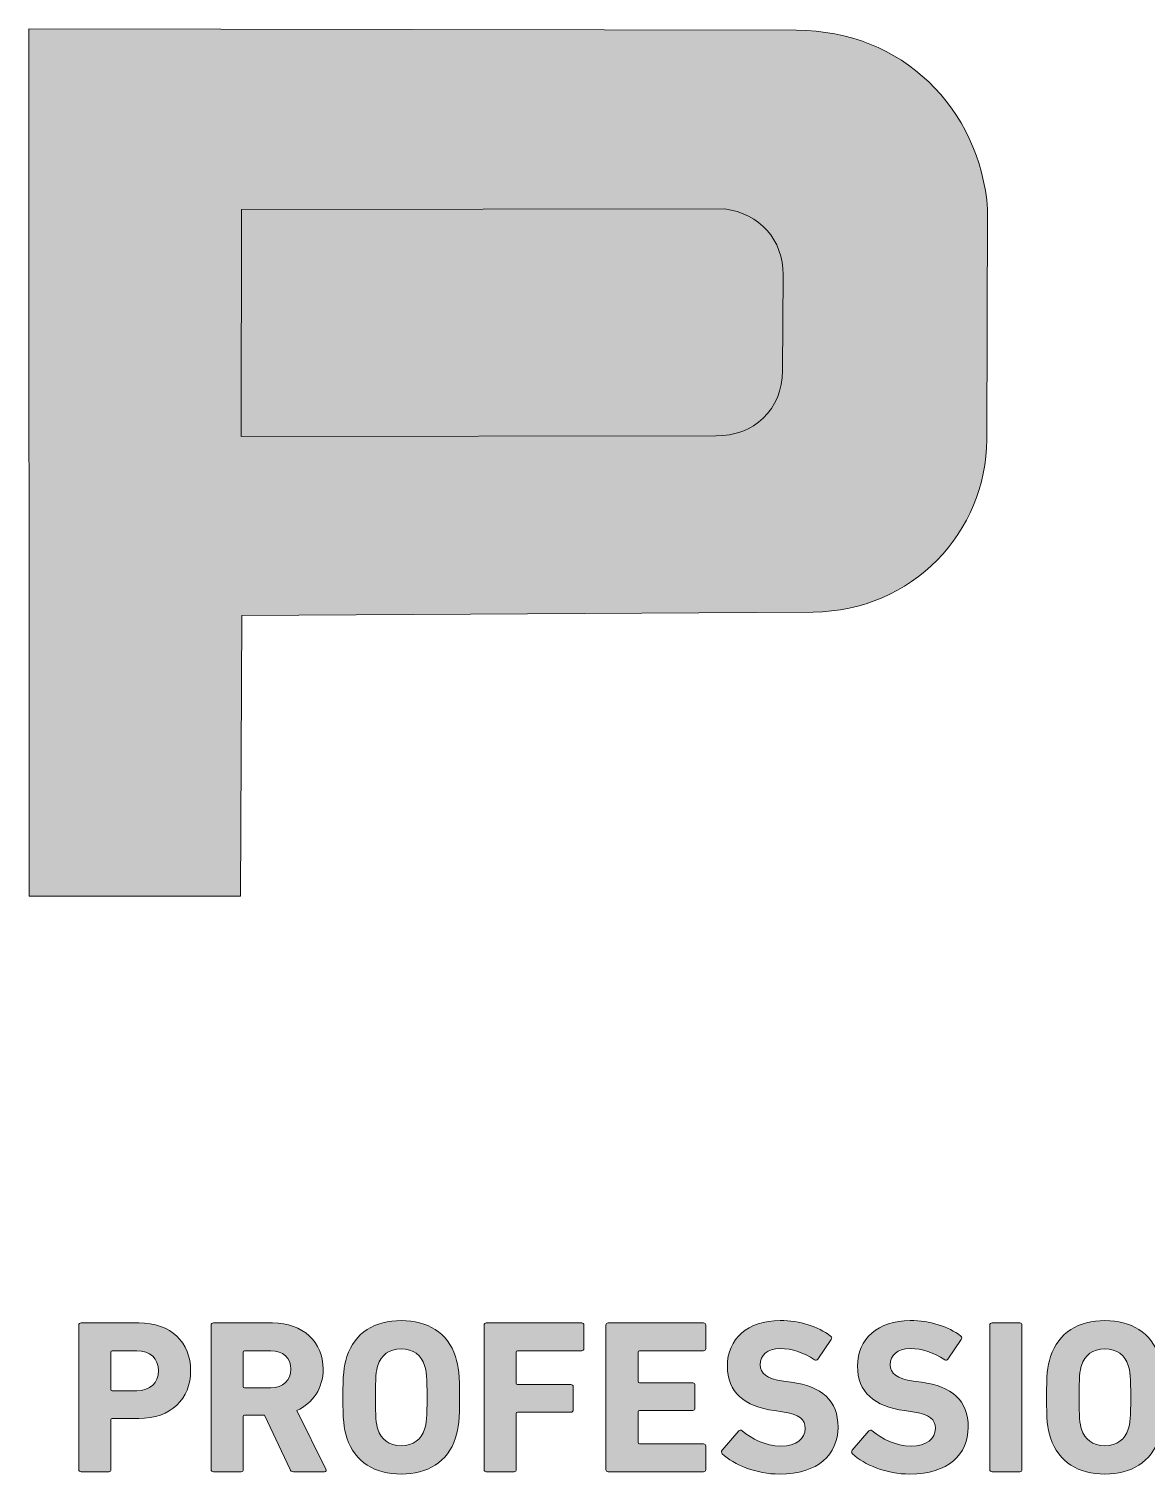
# Model space of a CAD drawing. Header units: millimetres. Extents: x -131 to 438, y 204 to 308.
# Drawn here: x -19.1 to 44, y 208.5 to 290.1 of the extents above; entities that cross this region are included whole.
import ezdxf

# ---------------------------------------------------------------- set-up
doc = ezdxf.new("R2010")
doc.units = ezdxf.units.MM
doc.header["$MEASUREMENT"] = 0
doc.layers.add('Ebene 1', color=7, linetype='Continuous', lineweight=0)

# ---------------------------------------------------------------- blocks, each defined once
blk = doc.blocks.new('Block_1')
at = {"layer": 'Ebene 1', "true_color": 0x0e1215, "transparency": 33554687}
h = blk.add_hatch(color=168, dxfattribs=at)
h.dxf.hatch_style = 2
edge = h.paths.add_edge_path()
edge.add_spline(control_points=[(23.497, 270.795), (23.497, 270.795), (23.524, 276.2), (23.524, 276.2), (23.534, 278.169), (22.196, 279.655), (20.225, 279.919), (20.225, 279.919), (-7.049, 279.876), (-7.049, 279.876), (-7.049, 279.876), (-7.062, 267.07), (-7.062, 267.07), (-7.062, 267.07), (19.739, 267.113), (19.739, 267.113), (21.844, 267.078), (23.485, 268.571), (23.497, 270.795)], knot_values=[0, 0, 0, 0, 1, 1, 1, 2, 2, 2, 3, 3, 3, 4, 4, 4, 5, 5, 5, 6, 6, 6, 6], degree=3, periodic=0)
edge = h.paths.add_edge_path()
edge.add_spline(control_points=[(25.221, 257.162), (25.221, 257.162), (-7.038, 256.971), (-7.038, 256.971), (-7.038, 256.971), (-7.107, 241.123), (-7.107, 241.123), (-7.107, 241.123), (-19.038, 241.119), (-19.038, 241.119), (-19.038, 241.119), (-19.051, 290.079), (-19.051, 290.079), (-19.051, 290.079), (24.282, 289.999), (24.282, 289.999), (30.239, 289.988), (34.627, 285.614), (35.067, 279.895), (35.067, 279.895), (35.021, 266.897), (35.021, 266.897), (35.002, 261.704), (30.82, 257.196), (25.221, 257.162)], knot_values=[0, 0, 0, 0, 1, 1, 1, 2, 2, 2, 3, 3, 3, 4, 4, 4, 5, 5, 5, 6, 6, 6, 7, 7, 7, 8, 8, 8, 8], degree=3, periodic=0)
at = {"layer": 'Ebene 1', "true_color": 0xfdfdfd, "transparency": 33554687}
h = blk.add_hatch(color=7, dxfattribs=at)
h.dxf.hatch_style = 2
edge = h.paths.add_edge_path()
edge.add_spline(control_points=[(23.497, 270.795), (23.485, 268.571), (21.844, 267.078), (19.739, 267.113), (19.739, 267.113), (-7.062, 267.07), (-7.062, 267.07), (-7.062, 267.07), (-7.049, 279.876), (-7.049, 279.876), (-7.049, 279.876), (20.225, 279.919), (20.225, 279.919), (22.196, 279.655), (23.534, 278.169), (23.524, 276.2), (23.524, 276.2), (23.497, 270.795), (23.497, 270.795)], knot_values=[0, 0, 0, 0, 1, 1, 1, 2, 2, 2, 3, 3, 3, 4, 4, 4, 5, 5, 5, 6, 6, 6, 6], degree=3, periodic=0)
at = {"layer": 'Ebene 1'}
for points, knots in [([(25.221, 257.162), (25.221, 257.162), (-7.038, 256.971), (-7.038, 256.971), (-7.038, 256.971), (-7.107, 241.123), (-7.107, 241.123), (-7.107, 241.123), (-19.038, 241.119), (-19.038, 241.119), (-19.038, 241.119), (-19.051, 290.079), (-19.051, 290.079), (-19.051, 290.079), (24.282, 289.999), (24.282, 289.999), (30.239, 289.988), (34.627, 285.614), (35.067, 279.895), (35.067, 279.895), (35.021, 266.897), (35.021, 266.897), (35.002, 261.704), (30.82, 257.196), (25.221, 257.162)], [0, 0, 0, 0, 1, 1, 1, 2, 2, 2, 3, 3, 3, 4, 4, 4, 5, 5, 5, 6, 6, 6, 7, 7, 7, 8, 8, 8, 8]), ([(23.497, 270.795), (23.485, 268.571), (21.844, 267.078), (19.739, 267.113), (19.739, 267.113), (-7.062, 267.07), (-7.062, 267.07), (-7.062, 267.07), (-7.049, 279.876), (-7.049, 279.876), (-7.049, 279.876), (20.225, 279.919), (20.225, 279.919), (22.196, 279.655), (23.534, 278.169), (23.524, 276.2), (23.524, 276.2), (23.497, 270.795), (23.497, 270.795)], [0, 0, 0, 0, 1, 1, 1, 2, 2, 2, 3, 3, 3, 4, 4, 4, 5, 5, 5, 6, 6, 6, 6]), ([(23.497, 270.795), (23.497, 270.795), (23.524, 276.2), (23.524, 276.2), (23.534, 278.169), (22.196, 279.655), (20.225, 279.919), (20.225, 279.919), (-7.049, 279.876), (-7.049, 279.876), (-7.049, 279.876), (-7.062, 267.07), (-7.062, 267.07), (-7.062, 267.07), (19.739, 267.113), (19.739, 267.113), (21.844, 267.078), (23.485, 268.571), (23.497, 270.795)], [0, 0, 0, 0, 1, 1, 1, 2, 2, 2, 3, 3, 3, 4, 4, 4, 5, 5, 5, 6, 6, 6, 6])]:
    blk.add_open_spline(points, degree=3, knots=knots, dxfattribs=at)
blk = doc.blocks.new('Block_0')
at = {"layer": 'Ebene 1'}
blk.add_blockref('Block_1', (0, 0), dxfattribs=at)
blk = doc.blocks.new('Block_5')
at = {"layer": 'Ebene 1', "true_color": 0x000000, "transparency": 33554687}
h = blk.add_hatch(color=18, dxfattribs=at)
h.dxf.hatch_style = 2
edge = h.paths.add_edge_path()
edge.add_spline(control_points=[(-11.739, 214.327), (-11.739, 215.006), (-12.196, 215.463), (-12.962, 215.463), (-12.962, 215.463), (-14.345, 215.463), (-14.345, 215.463), (-14.394, 215.463), (-14.419, 215.438), (-14.419, 215.389), (-14.419, 215.389), (-14.419, 213.277), (-14.419, 213.277), (-14.419, 213.228), (-14.394, 213.203), (-14.345, 213.203), (-14.345, 213.203), (-12.962, 213.203), (-12.962, 213.203), (-12.196, 213.203), (-11.739, 213.648), (-11.739, 214.327)], knot_values=[0, 0, 0, 0, 1, 1, 1, 2, 2, 2, 3, 3, 3, 4, 4, 4, 5, 5, 5, 6, 6, 6, 7, 7, 7, 7], degree=3, periodic=0)
edge = h.paths.add_edge_path()
edge.add_spline(control_points=[(-16.11, 208.634), (-16.185, 208.634), (-16.234, 208.683), (-16.234, 208.757), (-16.234, 208.757), (-16.234, 216.907), (-16.234, 216.907), (-16.234, 216.981), (-16.185, 217.031), (-16.11, 217.031), (-16.11, 217.031), (-12.851, 217.031), (-12.851, 217.031), (-11.023, 217.031), (-9.924, 215.932), (-9.924, 214.327), (-9.924, 212.746), (-11.035, 211.635), (-12.851, 211.635), (-12.851, 211.635), (-14.345, 211.635), (-14.345, 211.635), (-14.394, 211.635), (-14.419, 211.61), (-14.419, 211.561), (-14.419, 211.561), (-14.419, 208.757), (-14.419, 208.757), (-14.419, 208.683), (-14.468, 208.634), (-14.542, 208.634), (-14.542, 208.634), (-16.11, 208.634), (-16.11, 208.634)], knot_values=[0, 0, 0, 0, 1, 1, 1, 2, 2, 2, 3, 3, 3, 4, 4, 4, 5, 5, 5, 6, 6, 6, 7, 7, 7, 8, 8, 8, 9, 9, 9, 10, 10, 10, 11, 11, 11, 11], degree=3, periodic=0)
h = blk.add_hatch(color=18, dxfattribs=at)
h.dxf.hatch_style = 2
edge = h.paths.add_edge_path()
edge.add_spline(control_points=[(-4.257, 214.425), (-4.257, 215.055), (-4.701, 215.463), (-5.393, 215.463), (-5.393, 215.463), (-6.875, 215.463), (-6.875, 215.463), (-6.924, 215.463), (-6.949, 215.438), (-6.949, 215.389), (-6.949, 215.389), (-6.949, 213.45), (-6.949, 213.45), (-6.949, 213.401), (-6.924, 213.376), (-6.875, 213.376), (-6.875, 213.376), (-5.393, 213.376), (-5.393, 213.376), (-4.701, 213.376), (-4.257, 213.783), (-4.257, 214.425)], knot_values=[0, 0, 0, 0, 1, 1, 1, 2, 2, 2, 3, 3, 3, 4, 4, 4, 5, 5, 5, 6, 6, 6, 7, 7, 7, 7], degree=3, periodic=0)
edge = h.paths.add_edge_path()
edge.add_spline(control_points=[(-4.121, 208.634), (-4.232, 208.634), (-4.269, 208.671), (-4.306, 208.757), (-4.306, 208.757), (-5.751, 211.832), (-5.751, 211.832), (-5.751, 211.832), (-6.875, 211.832), (-6.875, 211.832), (-6.924, 211.832), (-6.949, 211.808), (-6.949, 211.758), (-6.949, 211.758), (-6.949, 208.757), (-6.949, 208.757), (-6.949, 208.683), (-6.998, 208.634), (-7.072, 208.634), (-7.072, 208.634), (-8.64, 208.634), (-8.64, 208.634), (-8.715, 208.634), (-8.764, 208.683), (-8.764, 208.757), (-8.764, 208.757), (-8.764, 216.907), (-8.764, 216.907), (-8.764, 216.981), (-8.715, 217.031), (-8.64, 217.031), (-8.64, 217.031), (-5.294, 217.031), (-5.294, 217.031), (-3.578, 217.031), (-2.442, 215.956), (-2.442, 214.425), (-2.442, 213.351), (-3.01, 212.499), (-3.936, 212.091), (-3.936, 212.091), (-2.281, 208.782), (-2.281, 208.782), (-2.244, 208.708), (-2.281, 208.634), (-2.367, 208.634), (-2.367, 208.634), (-4.121, 208.634), (-4.121, 208.634)], knot_values=[0, 0, 0, 0, 1, 1, 1, 2, 2, 2, 3, 3, 3, 4, 4, 4, 5, 5, 5, 6, 6, 6, 7, 7, 7, 8, 8, 8, 9, 9, 9, 10, 10, 10, 11, 11, 11, 12, 12, 12, 13, 13, 13, 14, 14, 14, 15, 15, 15, 16, 16, 16, 16], degree=3, periodic=0)
h = blk.add_hatch(color=18, dxfattribs=at)
h.dxf.hatch_style = 2
edge = h.paths.add_edge_path()
edge.add_spline(control_points=[(3.287, 211.03), (3.386, 211.326), (3.423, 211.734), (3.423, 212.832), (3.423, 213.931), (3.386, 214.339), (3.287, 214.635), (3.102, 215.216), (2.657, 215.561), (1.966, 215.561), (1.274, 215.561), (0.83, 215.216), (0.645, 214.635), (0.546, 214.339), (0.509, 213.931), (0.509, 212.832), (0.509, 211.734), (0.546, 211.326), (0.645, 211.03), (0.83, 210.449), (1.274, 210.103), (1.966, 210.103), (2.657, 210.103), (3.102, 210.449), (3.287, 211.03)], knot_values=[0, 0, 0, 0, 1, 1, 1, 2, 2, 2, 3, 3, 3, 4, 4, 4, 5, 5, 5, 6, 6, 6, 7, 7, 7, 8, 8, 8, 8], degree=3, periodic=0)
edge = h.paths.add_edge_path()
edge.add_spline(control_points=[(-1.097, 210.536), (-1.282, 211.116), (-1.331, 211.585), (-1.331, 212.832), (-1.331, 214.08), (-1.282, 214.549), (-1.097, 215.129), (-0.664, 216.488), (0.496, 217.167), (1.966, 217.167), (3.435, 217.167), (4.596, 216.488), (5.028, 215.129), (5.214, 214.549), (5.263, 214.08), (5.263, 212.832), (5.263, 211.585), (5.214, 211.116), (5.028, 210.536), (4.596, 209.177), (3.435, 208.498), (1.966, 208.498), (0.496, 208.498), (-0.664, 209.177), (-1.097, 210.536)], knot_values=[0, 0, 0, 0, 1, 1, 1, 2, 2, 2, 3, 3, 3, 4, 4, 4, 5, 5, 5, 6, 6, 6, 7, 7, 7, 8, 8, 8, 8], degree=3, periodic=0)
h = blk.add_hatch(color=18, dxfattribs=at)
h.dxf.hatch_style = 2
edge = h.paths.add_edge_path()
edge.add_spline(control_points=[(6.645, 216.907), (6.645, 216.981), (6.694, 217.031), (6.769, 217.031), (6.769, 217.031), (12.152, 217.031), (12.152, 217.031), (12.226, 217.031), (12.276, 216.981), (12.276, 216.907), (12.276, 216.907), (12.276, 215.586), (12.276, 215.586), (12.276, 215.512), (12.226, 215.463), (12.152, 215.463), (12.152, 215.463), (8.534, 215.463), (8.534, 215.463), (8.485, 215.463), (8.46, 215.438), (8.46, 215.389), (8.46, 215.389), (8.46, 213.623), (8.46, 213.623), (8.46, 213.574), (8.485, 213.549), (8.534, 213.549), (8.534, 213.549), (11.547, 213.549), (11.547, 213.549), (11.622, 213.549), (11.671, 213.499), (11.671, 213.425), (11.671, 213.425), (11.671, 212.116), (11.671, 212.116), (11.671, 212.042), (11.622, 211.993), (11.547, 211.993), (11.547, 211.993), (8.534, 211.993), (8.534, 211.993), (8.485, 211.993), (8.46, 211.968), (8.46, 211.919), (8.46, 211.919), (8.46, 208.757), (8.46, 208.757), (8.46, 208.683), (8.411, 208.634), (8.337, 208.634), (8.337, 208.634), (6.769, 208.634), (6.769, 208.634), (6.694, 208.634), (6.645, 208.683), (6.645, 208.757), (6.645, 208.757), (6.645, 216.907), (6.645, 216.907)], knot_values=[0, 0, 0, 0, 1, 1, 1, 2, 2, 2, 3, 3, 3, 4, 4, 4, 5, 5, 5, 6, 6, 6, 7, 7, 7, 8, 8, 8, 9, 9, 9, 10, 10, 10, 11, 11, 11, 12, 12, 12, 13, 13, 13, 14, 14, 14, 15, 15, 15, 16, 16, 16, 17, 17, 17, 18, 18, 18, 19, 19, 19, 20, 20, 20, 20], degree=3, periodic=0)
h = blk.add_hatch(color=18, dxfattribs=at)
h.dxf.hatch_style = 2
edge = h.paths.add_edge_path()
edge.add_spline(control_points=[(13.522, 216.907), (13.522, 216.981), (13.572, 217.031), (13.646, 217.031), (13.646, 217.031), (19.03, 217.031), (19.03, 217.031), (19.104, 217.031), (19.153, 216.981), (19.153, 216.907), (19.153, 216.907), (19.153, 215.586), (19.153, 215.586), (19.153, 215.512), (19.104, 215.463), (19.03, 215.463), (19.03, 215.463), (15.412, 215.463), (15.412, 215.463), (15.362, 215.463), (15.338, 215.438), (15.338, 215.389), (15.338, 215.389), (15.338, 213.722), (15.338, 213.722), (15.338, 213.672), (15.362, 213.648), (15.412, 213.648), (15.412, 213.648), (18.425, 213.648), (18.425, 213.648), (18.499, 213.648), (18.548, 213.598), (18.548, 213.524), (18.548, 213.524), (18.548, 212.215), (18.548, 212.215), (18.548, 212.141), (18.499, 212.091), (18.425, 212.091), (18.425, 212.091), (15.412, 212.091), (15.412, 212.091), (15.362, 212.091), (15.338, 212.067), (15.338, 212.017), (15.338, 212.017), (15.338, 210.276), (15.338, 210.276), (15.338, 210.227), (15.362, 210.202), (15.412, 210.202), (15.412, 210.202), (19.03, 210.202), (19.03, 210.202), (19.104, 210.202), (19.153, 210.153), (19.153, 210.079), (19.153, 210.079), (19.153, 208.757), (19.153, 208.757), (19.153, 208.683), (19.104, 208.634), (19.03, 208.634), (19.03, 208.634), (13.646, 208.634), (13.646, 208.634), (13.572, 208.634), (13.522, 208.683), (13.522, 208.757), (13.522, 208.757), (13.522, 216.907), (13.522, 216.907)], knot_values=[0, 0, 0, 0, 1, 1, 1, 2, 2, 2, 3, 3, 3, 4, 4, 4, 5, 5, 5, 6, 6, 6, 7, 7, 7, 8, 8, 8, 9, 9, 9, 10, 10, 10, 11, 11, 11, 12, 12, 12, 13, 13, 13, 14, 14, 14, 15, 15, 15, 16, 16, 16, 17, 17, 17, 18, 18, 18, 19, 19, 19, 20, 20, 20, 21, 21, 21, 22, 22, 22, 23, 23, 23, 24, 24, 24, 24], degree=3, periodic=0)
h = blk.add_hatch(color=18, dxfattribs=at)
h.dxf.hatch_style = 2
edge = h.paths.add_edge_path()
edge.add_spline(control_points=[(20.091, 209.646), (20.041, 209.696), (20.017, 209.782), (20.078, 209.857), (20.078, 209.857), (21.017, 210.931), (21.017, 210.931), (21.066, 210.992), (21.14, 210.992), (21.202, 210.943), (21.758, 210.498), (22.511, 210.079), (23.4, 210.079), (24.277, 210.079), (24.771, 210.486), (24.771, 211.079), (24.771, 211.573), (24.474, 211.882), (23.474, 212.017), (23.474, 212.017), (23.03, 212.079), (23.03, 212.079), (21.326, 212.314), (20.375, 213.116), (20.375, 214.598), (20.375, 216.142), (21.535, 217.167), (23.351, 217.167), (24.462, 217.167), (25.499, 216.833), (26.203, 216.29), (26.277, 216.241), (26.29, 216.191), (26.228, 216.105), (26.228, 216.105), (25.475, 214.981), (25.475, 214.981), (25.425, 214.919), (25.364, 214.907), (25.302, 214.944), (24.66, 215.364), (24.042, 215.586), (23.351, 215.586), (22.61, 215.586), (22.227, 215.203), (22.227, 214.673), (22.227, 214.191), (22.573, 213.882), (23.536, 213.746), (23.536, 213.746), (23.981, 213.684), (23.981, 213.684), (25.709, 213.45), (26.623, 212.66), (26.623, 211.141), (26.623, 209.622), (25.499, 208.498), (23.326, 208.498), (22.017, 208.498), (20.745, 209.017), (20.091, 209.646)], knot_values=[0, 0, 0, 0, 1, 1, 1, 2, 2, 2, 3, 3, 3, 4, 4, 4, 5, 5, 5, 6, 6, 6, 7, 7, 7, 8, 8, 8, 9, 9, 9, 10, 10, 10, 11, 11, 11, 12, 12, 12, 13, 13, 13, 14, 14, 14, 15, 15, 15, 16, 16, 16, 17, 17, 17, 18, 18, 18, 19, 19, 19, 20, 20, 20, 20], degree=3, periodic=0)
h = blk.add_hatch(color=18, dxfattribs=at)
h.dxf.hatch_style = 2
edge = h.paths.add_edge_path()
edge.add_spline(control_points=[(27.437, 209.646), (27.388, 209.696), (27.363, 209.782), (27.425, 209.857), (27.425, 209.857), (28.363, 210.931), (28.363, 210.931), (28.413, 210.992), (28.487, 210.992), (28.549, 210.943), (29.104, 210.498), (29.858, 210.079), (30.747, 210.079), (31.623, 210.079), (32.117, 210.486), (32.117, 211.079), (32.117, 211.573), (31.821, 211.882), (30.821, 212.017), (30.821, 212.017), (30.376, 212.079), (30.376, 212.079), (28.672, 212.314), (27.721, 213.116), (27.721, 214.598), (27.721, 216.142), (28.882, 217.167), (30.697, 217.167), (31.809, 217.167), (32.846, 216.833), (33.55, 216.29), (33.624, 216.241), (33.636, 216.191), (33.575, 216.105), (33.575, 216.105), (32.821, 214.981), (32.821, 214.981), (32.772, 214.919), (32.71, 214.907), (32.648, 214.944), (32.006, 215.364), (31.389, 215.586), (30.697, 215.586), (29.956, 215.586), (29.574, 215.203), (29.574, 214.673), (29.574, 214.191), (29.919, 213.882), (30.883, 213.746), (30.883, 213.746), (31.327, 213.684), (31.327, 213.684), (33.056, 213.45), (33.97, 212.66), (33.97, 211.141), (33.97, 209.622), (32.846, 208.498), (30.673, 208.498), (29.364, 208.498), (28.092, 209.017), (27.437, 209.646)], knot_values=[0, 0, 0, 0, 1, 1, 1, 2, 2, 2, 3, 3, 3, 4, 4, 4, 5, 5, 5, 6, 6, 6, 7, 7, 7, 8, 8, 8, 9, 9, 9, 10, 10, 10, 11, 11, 11, 12, 12, 12, 13, 13, 13, 14, 14, 14, 15, 15, 15, 16, 16, 16, 17, 17, 17, 18, 18, 18, 19, 19, 19, 20, 20, 20, 20], degree=3, periodic=0)
h = blk.add_hatch(color=18, dxfattribs=at)
h.dxf.hatch_style = 2
edge = h.paths.add_edge_path()
edge.add_spline(control_points=[(35.191, 216.907), (35.191, 216.981), (35.241, 217.031), (35.315, 217.031), (35.315, 217.031), (36.883, 217.031), (36.883, 217.031), (36.957, 217.031), (37.007, 216.981), (37.007, 216.907), (37.007, 216.907), (37.007, 208.757), (37.007, 208.757), (37.007, 208.683), (36.957, 208.634), (36.883, 208.634), (36.883, 208.634), (35.315, 208.634), (35.315, 208.634), (35.241, 208.634), (35.191, 208.683), (35.191, 208.757), (35.191, 208.757), (35.191, 216.907), (35.191, 216.907)], knot_values=[0, 0, 0, 0, 1, 1, 1, 2, 2, 2, 3, 3, 3, 4, 4, 4, 5, 5, 5, 6, 6, 6, 7, 7, 7, 8, 8, 8, 8], degree=3, periodic=0)
h = blk.add_hatch(color=18, dxfattribs=at)
h.dxf.hatch_style = 2
edge = h.paths.add_edge_path()
edge.add_spline(control_points=[(43.007, 211.03), (43.106, 211.326), (43.143, 211.734), (43.143, 212.832), (43.143, 213.931), (43.106, 214.339), (43.007, 214.635), (42.822, 215.216), (42.378, 215.561), (41.686, 215.561), (40.995, 215.561), (40.55, 215.216), (40.365, 214.635), (40.266, 214.339), (40.229, 213.931), (40.229, 212.832), (40.229, 211.734), (40.266, 211.326), (40.365, 211.03), (40.55, 210.449), (40.995, 210.103), (41.686, 210.103), (42.378, 210.103), (42.822, 210.449), (43.007, 211.03)], knot_values=[0, 0, 0, 0, 1, 1, 1, 2, 2, 2, 3, 3, 3, 4, 4, 4, 5, 5, 5, 6, 6, 6, 7, 7, 7, 8, 8, 8, 8], degree=3, periodic=0)
edge = h.paths.add_edge_path()
edge.add_spline(control_points=[(38.624, 210.536), (38.438, 211.116), (38.389, 211.585), (38.389, 212.832), (38.389, 214.08), (38.438, 214.549), (38.624, 215.129), (39.056, 216.488), (40.217, 217.167), (41.686, 217.167), (43.156, 217.167), (44.316, 216.488), (44.749, 215.129), (44.934, 214.549), (44.983, 214.08), (44.983, 212.832), (44.983, 211.585), (44.934, 211.116), (44.749, 210.536), (44.316, 209.177), (43.156, 208.498), (41.686, 208.498), (40.217, 208.498), (39.056, 209.177), (38.624, 210.536)], knot_values=[0, 0, 0, 0, 1, 1, 1, 2, 2, 2, 3, 3, 3, 4, 4, 4, 5, 5, 5, 6, 6, 6, 7, 7, 7, 8, 8, 8, 8], degree=3, periodic=0)
at = {"layer": 'Ebene 1'}
for points, knots in [([(-16.11, 208.634), (-16.185, 208.634), (-16.234, 208.683), (-16.234, 208.757), (-16.234, 208.757), (-16.234, 216.907), (-16.234, 216.907), (-16.234, 216.981), (-16.185, 217.031), (-16.11, 217.031), (-16.11, 217.031), (-12.851, 217.031), (-12.851, 217.031), (-11.023, 217.031), (-9.924, 215.932), (-9.924, 214.327), (-9.924, 212.746), (-11.035, 211.635), (-12.851, 211.635), (-12.851, 211.635), (-14.345, 211.635), (-14.345, 211.635), (-14.394, 211.635), (-14.419, 211.61), (-14.419, 211.561), (-14.419, 211.561), (-14.419, 208.757), (-14.419, 208.757), (-14.419, 208.683), (-14.468, 208.634), (-14.542, 208.634), (-14.542, 208.634), (-16.11, 208.634), (-16.11, 208.634)], [0, 0, 0, 0, 1, 1, 1, 2, 2, 2, 3, 3, 3, 4, 4, 4, 5, 5, 5, 6, 6, 6, 7, 7, 7, 8, 8, 8, 9, 9, 9, 10, 10, 10, 11, 11, 11, 11]), ([(-4.121, 208.634), (-4.232, 208.634), (-4.269, 208.671), (-4.306, 208.757), (-4.306, 208.757), (-5.751, 211.832), (-5.751, 211.832), (-5.751, 211.832), (-6.875, 211.832), (-6.875, 211.832), (-6.924, 211.832), (-6.949, 211.808), (-6.949, 211.758), (-6.949, 211.758), (-6.949, 208.757), (-6.949, 208.757), (-6.949, 208.683), (-6.998, 208.634), (-7.072, 208.634), (-7.072, 208.634), (-8.64, 208.634), (-8.64, 208.634), (-8.715, 208.634), (-8.764, 208.683), (-8.764, 208.757), (-8.764, 208.757), (-8.764, 216.907), (-8.764, 216.907), (-8.764, 216.981), (-8.715, 217.031), (-8.64, 217.031), (-8.64, 217.031), (-5.294, 217.031), (-5.294, 217.031), (-3.578, 217.031), (-2.442, 215.956), (-2.442, 214.425), (-2.442, 213.351), (-3.01, 212.499), (-3.936, 212.091), (-3.936, 212.091), (-2.281, 208.782), (-2.281, 208.782), (-2.244, 208.708), (-2.281, 208.634), (-2.367, 208.634), (-2.367, 208.634), (-4.121, 208.634), (-4.121, 208.634)], [0, 0, 0, 0, 1, 1, 1, 2, 2, 2, 3, 3, 3, 4, 4, 4, 5, 5, 5, 6, 6, 6, 7, 7, 7, 8, 8, 8, 9, 9, 9, 10, 10, 10, 11, 11, 11, 12, 12, 12, 13, 13, 13, 14, 14, 14, 15, 15, 15, 16, 16, 16, 16]), ([(-1.097, 210.536), (-1.282, 211.116), (-1.331, 211.585), (-1.331, 212.832), (-1.331, 214.08), (-1.282, 214.549), (-1.097, 215.129), (-0.664, 216.488), (0.496, 217.167), (1.966, 217.167), (3.435, 217.167), (4.596, 216.488), (5.028, 215.129), (5.214, 214.549), (5.263, 214.08), (5.263, 212.832), (5.263, 211.585), (5.214, 211.116), (5.028, 210.536), (4.596, 209.177), (3.435, 208.498), (1.966, 208.498), (0.496, 208.498), (-0.664, 209.177), (-1.097, 210.536)], [0, 0, 0, 0, 1, 1, 1, 2, 2, 2, 3, 3, 3, 4, 4, 4, 5, 5, 5, 6, 6, 6, 7, 7, 7, 8, 8, 8, 8]), ([(6.645, 216.907), (6.645, 216.981), (6.694, 217.031), (6.769, 217.031), (6.769, 217.031), (12.152, 217.031), (12.152, 217.031), (12.226, 217.031), (12.276, 216.981), (12.276, 216.907), (12.276, 216.907), (12.276, 215.586), (12.276, 215.586), (12.276, 215.512), (12.226, 215.463), (12.152, 215.463), (12.152, 215.463), (8.534, 215.463), (8.534, 215.463), (8.485, 215.463), (8.46, 215.438), (8.46, 215.389), (8.46, 215.389), (8.46, 213.623), (8.46, 213.623), (8.46, 213.574), (8.485, 213.549), (8.534, 213.549), (8.534, 213.549), (11.547, 213.549), (11.547, 213.549), (11.622, 213.549), (11.671, 213.499), (11.671, 213.425), (11.671, 213.425), (11.671, 212.116), (11.671, 212.116), (11.671, 212.042), (11.622, 211.993), (11.547, 211.993), (11.547, 211.993), (8.534, 211.993), (8.534, 211.993), (8.485, 211.993), (8.46, 211.968), (8.46, 211.919), (8.46, 211.919), (8.46, 208.757), (8.46, 208.757), (8.46, 208.683), (8.411, 208.634), (8.337, 208.634), (8.337, 208.634), (6.769, 208.634), (6.769, 208.634), (6.694, 208.634), (6.645, 208.683), (6.645, 208.757), (6.645, 208.757), (6.645, 216.907), (6.645, 216.907)], [0, 0, 0, 0, 1, 1, 1, 2, 2, 2, 3, 3, 3, 4, 4, 4, 5, 5, 5, 6, 6, 6, 7, 7, 7, 8, 8, 8, 9, 9, 9, 10, 10, 10, 11, 11, 11, 12, 12, 12, 13, 13, 13, 14, 14, 14, 15, 15, 15, 16, 16, 16, 17, 17, 17, 18, 18, 18, 19, 19, 19, 20, 20, 20, 20]), ([(13.522, 216.907), (13.522, 216.981), (13.572, 217.031), (13.646, 217.031), (13.646, 217.031), (19.03, 217.031), (19.03, 217.031), (19.104, 217.031), (19.153, 216.981), (19.153, 216.907), (19.153, 216.907), (19.153, 215.586), (19.153, 215.586), (19.153, 215.512), (19.104, 215.463), (19.03, 215.463), (19.03, 215.463), (15.412, 215.463), (15.412, 215.463), (15.362, 215.463), (15.338, 215.438), (15.338, 215.389), (15.338, 215.389), (15.338, 213.722), (15.338, 213.722), (15.338, 213.672), (15.362, 213.648), (15.412, 213.648), (15.412, 213.648), (18.425, 213.648), (18.425, 213.648), (18.499, 213.648), (18.548, 213.598), (18.548, 213.524), (18.548, 213.524), (18.548, 212.215), (18.548, 212.215), (18.548, 212.141), (18.499, 212.091), (18.425, 212.091), (18.425, 212.091), (15.412, 212.091), (15.412, 212.091), (15.362, 212.091), (15.338, 212.067), (15.338, 212.017), (15.338, 212.017), (15.338, 210.276), (15.338, 210.276), (15.338, 210.227), (15.362, 210.202), (15.412, 210.202), (15.412, 210.202), (19.03, 210.202), (19.03, 210.202), (19.104, 210.202), (19.153, 210.153), (19.153, 210.079), (19.153, 210.079), (19.153, 208.757), (19.153, 208.757), (19.153, 208.683), (19.104, 208.634), (19.03, 208.634), (19.03, 208.634), (13.646, 208.634), (13.646, 208.634), (13.572, 208.634), (13.522, 208.683), (13.522, 208.757), (13.522, 208.757), (13.522, 216.907), (13.522, 216.907)], [0, 0, 0, 0, 1, 1, 1, 2, 2, 2, 3, 3, 3, 4, 4, 4, 5, 5, 5, 6, 6, 6, 7, 7, 7, 8, 8, 8, 9, 9, 9, 10, 10, 10, 11, 11, 11, 12, 12, 12, 13, 13, 13, 14, 14, 14, 15, 15, 15, 16, 16, 16, 17, 17, 17, 18, 18, 18, 19, 19, 19, 20, 20, 20, 21, 21, 21, 22, 22, 22, 23, 23, 23, 24, 24, 24, 24]), ([(20.091, 209.646), (20.041, 209.696), (20.017, 209.782), (20.078, 209.857), (20.078, 209.857), (21.017, 210.931), (21.017, 210.931), (21.066, 210.992), (21.14, 210.992), (21.202, 210.943), (21.758, 210.498), (22.511, 210.079), (23.4, 210.079), (24.277, 210.079), (24.771, 210.486), (24.771, 211.079), (24.771, 211.573), (24.474, 211.882), (23.474, 212.017), (23.474, 212.017), (23.03, 212.079), (23.03, 212.079), (21.326, 212.314), (20.375, 213.116), (20.375, 214.598), (20.375, 216.142), (21.535, 217.167), (23.351, 217.167), (24.462, 217.167), (25.499, 216.833), (26.203, 216.29), (26.277, 216.241), (26.29, 216.191), (26.228, 216.105), (26.228, 216.105), (25.475, 214.981), (25.475, 214.981), (25.425, 214.919), (25.364, 214.907), (25.302, 214.944), (24.66, 215.364), (24.042, 215.586), (23.351, 215.586), (22.61, 215.586), (22.227, 215.203), (22.227, 214.673), (22.227, 214.191), (22.573, 213.882), (23.536, 213.746), (23.536, 213.746), (23.981, 213.684), (23.981, 213.684), (25.709, 213.45), (26.623, 212.66), (26.623, 211.141), (26.623, 209.622), (25.499, 208.498), (23.326, 208.498), (22.017, 208.498), (20.745, 209.017), (20.091, 209.646)], [0, 0, 0, 0, 1, 1, 1, 2, 2, 2, 3, 3, 3, 4, 4, 4, 5, 5, 5, 6, 6, 6, 7, 7, 7, 8, 8, 8, 9, 9, 9, 10, 10, 10, 11, 11, 11, 12, 12, 12, 13, 13, 13, 14, 14, 14, 15, 15, 15, 16, 16, 16, 17, 17, 17, 18, 18, 18, 19, 19, 19, 20, 20, 20, 20]), ([(27.437, 209.646), (27.388, 209.696), (27.363, 209.782), (27.425, 209.857), (27.425, 209.857), (28.363, 210.931), (28.363, 210.931), (28.413, 210.992), (28.487, 210.992), (28.549, 210.943), (29.104, 210.498), (29.858, 210.079), (30.747, 210.079), (31.623, 210.079), (32.117, 210.486), (32.117, 211.079), (32.117, 211.573), (31.821, 211.882), (30.821, 212.017), (30.821, 212.017), (30.376, 212.079), (30.376, 212.079), (28.672, 212.314), (27.721, 213.116), (27.721, 214.598), (27.721, 216.142), (28.882, 217.167), (30.697, 217.167), (31.809, 217.167), (32.846, 216.833), (33.55, 216.29), (33.624, 216.241), (33.636, 216.191), (33.575, 216.105), (33.575, 216.105), (32.821, 214.981), (32.821, 214.981), (32.772, 214.919), (32.71, 214.907), (32.648, 214.944), (32.006, 215.364), (31.389, 215.586), (30.697, 215.586), (29.956, 215.586), (29.574, 215.203), (29.574, 214.673), (29.574, 214.191), (29.919, 213.882), (30.883, 213.746), (30.883, 213.746), (31.327, 213.684), (31.327, 213.684), (33.056, 213.45), (33.97, 212.66), (33.97, 211.141), (33.97, 209.622), (32.846, 208.498), (30.673, 208.498), (29.364, 208.498), (28.092, 209.017), (27.437, 209.646)], [0, 0, 0, 0, 1, 1, 1, 2, 2, 2, 3, 3, 3, 4, 4, 4, 5, 5, 5, 6, 6, 6, 7, 7, 7, 8, 8, 8, 9, 9, 9, 10, 10, 10, 11, 11, 11, 12, 12, 12, 13, 13, 13, 14, 14, 14, 15, 15, 15, 16, 16, 16, 17, 17, 17, 18, 18, 18, 19, 19, 19, 20, 20, 20, 20]), ([(35.191, 216.907), (35.191, 216.981), (35.241, 217.031), (35.315, 217.031), (35.315, 217.031), (36.883, 217.031), (36.883, 217.031), (36.957, 217.031), (37.007, 216.981), (37.007, 216.907), (37.007, 216.907), (37.007, 208.757), (37.007, 208.757), (37.007, 208.683), (36.957, 208.634), (36.883, 208.634), (36.883, 208.634), (35.315, 208.634), (35.315, 208.634), (35.241, 208.634), (35.191, 208.683), (35.191, 208.757), (35.191, 208.757), (35.191, 216.907), (35.191, 216.907)], [0, 0, 0, 0, 1, 1, 1, 2, 2, 2, 3, 3, 3, 4, 4, 4, 5, 5, 5, 6, 6, 6, 7, 7, 7, 8, 8, 8, 8]), ([(38.624, 210.536), (38.438, 211.116), (38.389, 211.585), (38.389, 212.832), (38.389, 214.08), (38.438, 214.549), (38.624, 215.129), (39.056, 216.488), (40.217, 217.167), (41.686, 217.167), (43.156, 217.167), (44.316, 216.488), (44.749, 215.129), (44.934, 214.549), (44.983, 214.08), (44.983, 212.832), (44.983, 211.585), (44.934, 211.116), (44.749, 210.536), (44.316, 209.177), (43.156, 208.498), (41.686, 208.498), (40.217, 208.498), (39.056, 209.177), (38.624, 210.536)], [0, 0, 0, 0, 1, 1, 1, 2, 2, 2, 3, 3, 3, 4, 4, 4, 5, 5, 5, 6, 6, 6, 7, 7, 7, 8, 8, 8, 8]), ([(-11.739, 214.327), (-11.739, 215.006), (-12.196, 215.463), (-12.962, 215.463), (-12.962, 215.463), (-14.345, 215.463), (-14.345, 215.463), (-14.394, 215.463), (-14.419, 215.438), (-14.419, 215.389), (-14.419, 215.389), (-14.419, 213.277), (-14.419, 213.277), (-14.419, 213.228), (-14.394, 213.203), (-14.345, 213.203), (-14.345, 213.203), (-12.962, 213.203), (-12.962, 213.203), (-12.196, 213.203), (-11.739, 213.648), (-11.739, 214.327)], [0, 0, 0, 0, 1, 1, 1, 2, 2, 2, 3, 3, 3, 4, 4, 4, 5, 5, 5, 6, 6, 6, 7, 7, 7, 7]), ([(-4.257, 214.425), (-4.257, 215.055), (-4.701, 215.463), (-5.393, 215.463), (-5.393, 215.463), (-6.875, 215.463), (-6.875, 215.463), (-6.924, 215.463), (-6.949, 215.438), (-6.949, 215.389), (-6.949, 215.389), (-6.949, 213.45), (-6.949, 213.45), (-6.949, 213.401), (-6.924, 213.376), (-6.875, 213.376), (-6.875, 213.376), (-5.393, 213.376), (-5.393, 213.376), (-4.701, 213.376), (-4.257, 213.783), (-4.257, 214.425)], [0, 0, 0, 0, 1, 1, 1, 2, 2, 2, 3, 3, 3, 4, 4, 4, 5, 5, 5, 6, 6, 6, 7, 7, 7, 7]), ([(3.287, 211.03), (3.386, 211.326), (3.423, 211.734), (3.423, 212.832), (3.423, 213.931), (3.386, 214.339), (3.287, 214.635), (3.102, 215.216), (2.657, 215.561), (1.966, 215.561), (1.274, 215.561), (0.83, 215.216), (0.645, 214.635), (0.546, 214.339), (0.509, 213.931), (0.509, 212.832), (0.509, 211.734), (0.546, 211.326), (0.645, 211.03), (0.83, 210.449), (1.274, 210.103), (1.966, 210.103), (2.657, 210.103), (3.102, 210.449), (3.287, 211.03)], [0, 0, 0, 0, 1, 1, 1, 2, 2, 2, 3, 3, 3, 4, 4, 4, 5, 5, 5, 6, 6, 6, 7, 7, 7, 8, 8, 8, 8]), ([(43.007, 211.03), (43.106, 211.326), (43.143, 211.734), (43.143, 212.832), (43.143, 213.931), (43.106, 214.339), (43.007, 214.635), (42.822, 215.216), (42.378, 215.561), (41.686, 215.561), (40.995, 215.561), (40.55, 215.216), (40.365, 214.635), (40.266, 214.339), (40.229, 213.931), (40.229, 212.832), (40.229, 211.734), (40.266, 211.326), (40.365, 211.03), (40.55, 210.449), (40.995, 210.103), (41.686, 210.103), (42.378, 210.103), (42.822, 210.449), (43.007, 211.03)], [0, 0, 0, 0, 1, 1, 1, 2, 2, 2, 3, 3, 3, 4, 4, 4, 5, 5, 5, 6, 6, 6, 7, 7, 7, 8, 8, 8, 8])]:
    blk.add_open_spline(points, degree=3, knots=knots, dxfattribs=at)
blk = doc.blocks.new('Block_4')
at = {"layer": 'Ebene 1'}
blk.add_blockref('Block_5', (0, 0), dxfattribs=at)

msp = doc.modelspace()

# ---------------------------------------------------------------- block references
at = {"layer": 'Ebene 1'}
for name in ['Block_0', 'Block_4']:
    msp.add_blockref(name, (0, 0), dxfattribs=at)

doc.saveas('drawing.dxf')
